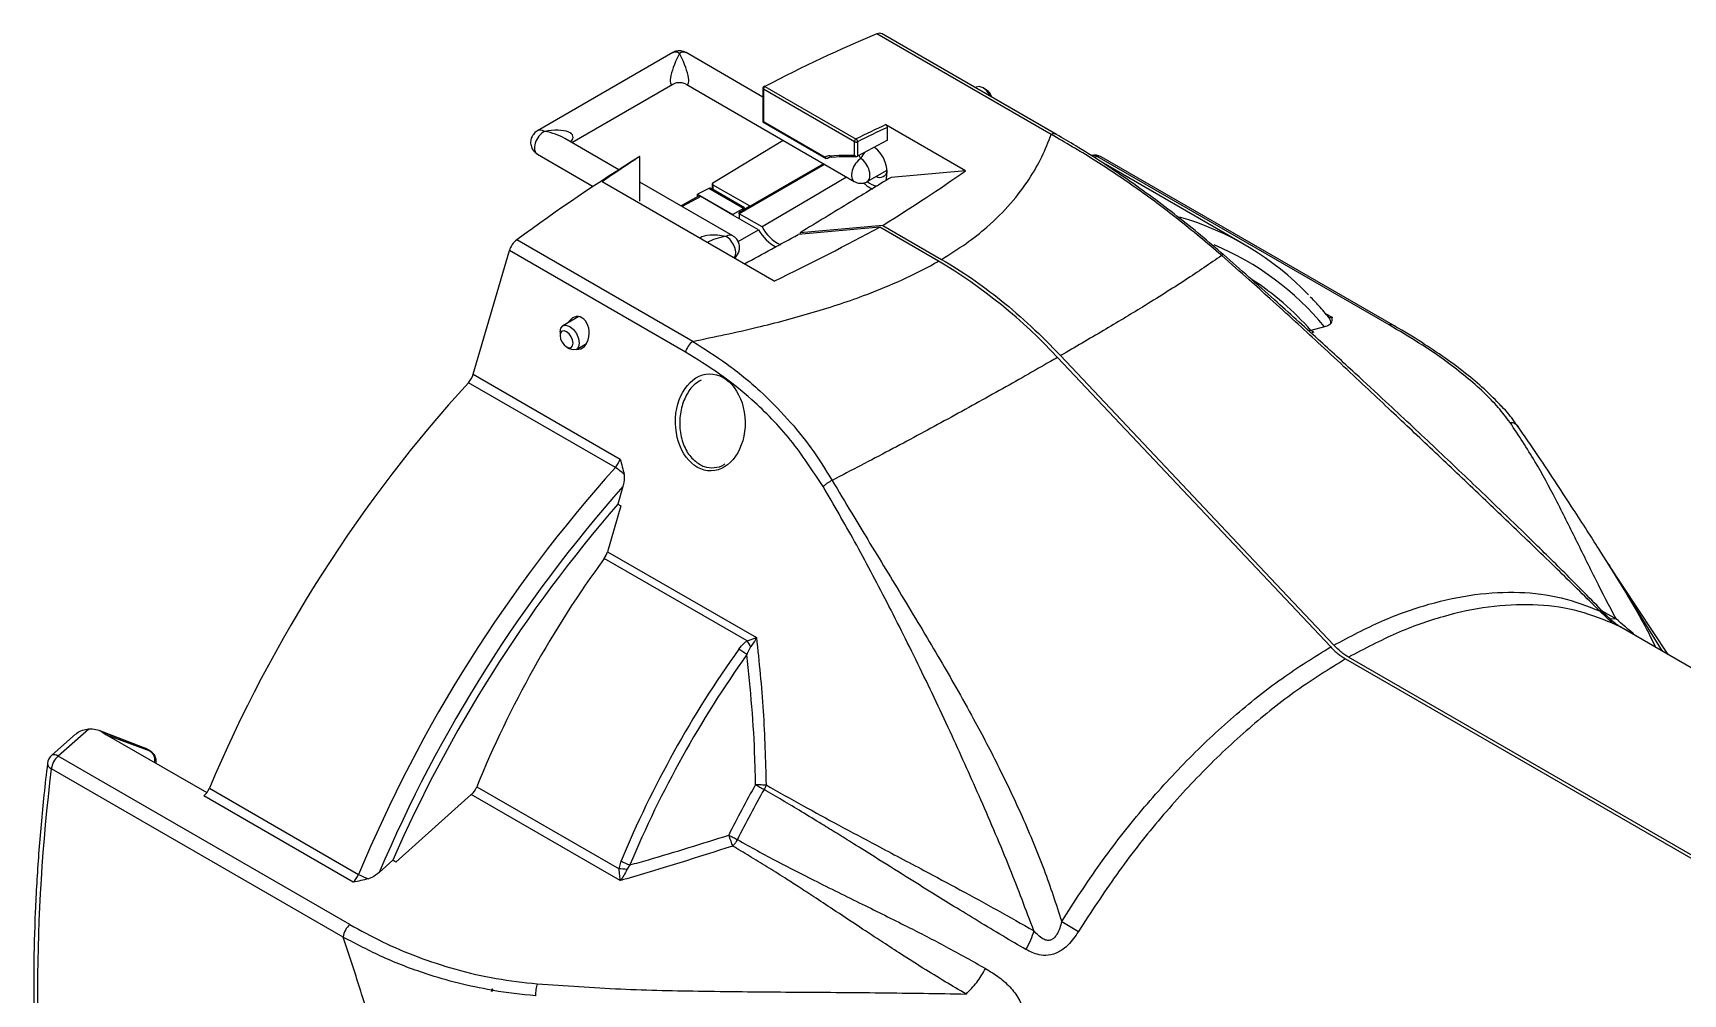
# Model space of a CAD drawing. Extents: x 12.3 to 108.7, y 1.1 to 80.4.
# Drawn here: x 65.77 to 73.34, y 12.39 to 16.79 of the extents above; entities that cross this region are included whole.
import ezdxf

# ---------------------------------------------------------------- set-up
doc = ezdxf.new("R2010")
doc.units = 0
doc.header["$MEASUREMENT"] = 0
doc.layers.add('OBJECT', color=7, linetype='CONTINUOUS')

msp = doc.modelspace()

# ---------------------------------------------------------------- linework, layer by layer
at = {"layer": 'OBJECT'}
for p, q in [((70.4401, 16.3271), (69.6406, 16.7886)), ((70.4639, 16.327), (69.6643, 16.7886)), ((68.7057, 16.7022), (68.0845, 16.3436)), ((69.1173, 16.4985), (68.7658, 16.7022)), ((68.2419, 16.2901), (68.7056, 16.5578)), ((68.7657, 16.5578), (69.5365, 16.1112)), ((69.1173, 16.5387), (69.1173, 16.385)), ((69.5377, 16.2937), (69.1202, 16.5347)), ((69.1202, 16.5347), (69.1202, 16.3867)), ((69.1277, 16.5471), (69.5451, 16.3061)), ((70.0957, 16.5436), (70.0922, 16.5416)), ((70.1411, 16.5324), (70.127, 16.5405)), ((69.1173, 16.385), (69.4081, 16.2171)), ((69.1202, 16.3867), (69.404, 16.2229)), ((70.0472, 16.1608), (69.6814, 16.3719)), ((69.6885, 16.3014), (69.6885, 16.3597)), ((68.4574, 16.1652), (68.2097, 16.3088)), ((68.8889, 16.1046), (69.2105, 16.3001)), ((69.5377, 16.2319), (69.5377, 16.2937)), ((69.6885, 16.3014), (69.5517, 16.2268)), ((69.5517, 16.2936), (69.5517, 16.2268)), ((68.0844, 16.2369), (68.34, 16.0887)), ((68.5546, 16.0204), (68.5546, 16.2265)), ((69.3966, 16.1922), (69.0094, 15.9686)), ((69.4012, 16.1896), (69.0094, 15.9634)), ((69.4198, 16.2202), (69.4139, 16.217)), ((69.4241, 16.2287), (69.4665, 16.2325)), ((69.432, 16.2229), (69.474, 16.2266)), ((69.4665, 16.2325), (69.5377, 16.2319)), ((69.4737, 16.2266), (69.5483, 16.226)), ((70.6505, 16.2261), (70.6356, 16.2221)), ((71.9881, 15.4539), (70.6505, 16.2261)), ((71.3243, 15.8227), (70.6687, 16.2012)), ((72.0069, 15.4522), (70.6693, 16.2243)), ((69.1704, 15.6546), (68.3812, 16.1102)), ((69.5966, 16.1111), (69.6876, 16.1637)), ((70.0472, 16.1608), (69.7056, 16.1302)), ((68.9805, 15.8622), (68.5546, 16.1089)), ((68.8231, 16.0438), (68.7428, 15.9999)), ((68.833, 16.0428), (68.7485, 15.9966)), ((68.8706, 16.0793), (68.8188, 16.0535)), ((68.8188, 16.0415), (68.8188, 16.0535)), ((68.8188, 16.0535), (68.9808, 15.96)), ((68.9808, 15.9574), (68.833, 16.0428)), ((69.0291, 15.9878), (68.8706, 16.0793)), ((69.0345, 15.9909), (68.8842, 16.0777)), ((68.886, 16.1004), (68.886, 16.0766)), ((68.8889, 16.0963), (69.0575, 15.999)), ((68.8889, 16.0963), (68.8889, 16.075)), ((69.0291, 15.9878), (68.9808, 15.96)), ((68.9808, 15.96), (68.9808, 15.9574)), ((69.0089, 15.9689), (69.0575, 15.999)), ((69.0089, 15.9689), (69.0089, 15.9412)), ((69.0094, 15.9686), (69.0089, 15.9689)), ((69.0094, 15.9634), (69.0094, 15.9686)), ((69.1142, 15.9029), (69.0094, 15.9634)), ((69.0291, 15.9814), (69.0291, 15.9878)), ((69.0345, 15.9848), (69.0345, 15.9909)), ((69.0983, 15.8896), (68.9808, 15.9574)), ((69.0044, 15.8366), (69.0983, 15.8896)), ((69.6536, 15.9015), (69.2796, 15.8681)), ((69.6672, 15.9099), (69.2884, 15.8761)), ((69.9228, 15.7461), (69.6536, 15.9015)), ((69.6672, 15.9099), (69.9368, 15.7543)), ((68.7963, 15.3781), (67.9898, 15.8437)), ((69.2884, 15.8761), (69.2875, 15.8688)), ((67.7901, 15.2271), (67.9563, 15.7946)), ((68.7631, 15.3288), (67.9563, 15.7946)), ((71.696, 15.5066), (71.7268, 15.4888)), ((68.2737, 15.4918), (68.201, 15.4498)), ((71.6924, 15.4442), (71.6303, 15.428)), ((68.1881, 15.4212), (68.1881, 15.4049)), ((68.2635, 15.3416), (68.3101, 15.3685)), ((71.6441, 15.42), (71.6303, 15.428)), ((71.6441, 15.42), (71.6307, 15.4165)), ((68.2181, 15.3528), (68.2323, 15.3447)), ((71.7206, 13.9769), (70.4685, 15.3045)), ((67.7901, 15.2271), (68.4637, 14.8383)), ((68.4419, 14.7994), (67.7681, 15.1884)), ((68.4767, 14.7125), (68.4533, 14.6316)), ((68.4671, 14.6236), (68.4063, 14.4138)), ((68.4533, 14.6316), (68.4671, 14.6236)), ((69.0456, 14.0048), (68.3909, 14.3828)), ((68.4063, 14.4138), (69.0888, 14.0198)), ((72.9879, 14.3655), (72.9911, 14.3603)), ((73.2413, 13.9573), (72.9913, 14.3605)), ((73.2678, 13.942), (72.9927, 14.3577)), ((72.9535, 14.1418), (73.0125, 14.0853)), ((72.9659, 14.1408), (73.0288, 14.1052)), ((73.0288, 14.1052), (73.0031, 14.1036)), ((74.3789, 13.3006), (73.05, 14.0677)), ((71.7888, 13.9217), (74.379, 12.4264)), ((74.379, 12.4427), (71.8029, 13.9298)), ((65.9678, 13.5766), (65.8588, 13.4806)), ((66.0279, 13.6002), (65.8872, 13.4763)), ((66.2768, 13.5163), (66.0759, 13.593)), ((66.0882, 13.5872), (66.1101, 13.5745)), ((66.2892, 13.5105), (66.0882, 13.5872)), ((66.1101, 13.5745), (66.5698, 13.3092)), ((66.1101, 13.5745), (66.3077, 13.4998)), ((67.2248, 12.7042), (65.8872, 13.4763)), ((66.2764, 13.5151), (66.289, 13.5106)), ((66.2892, 13.5105), (66.289, 13.5106)), ((66.3077, 13.4998), (66.2892, 13.5105)), ((66.2917, 13.5093), (66.2892, 13.5105)), ((66.3101, 13.4986), (66.2917, 13.5093)), ((66.3077, 13.4998), (66.3078, 13.4997)), ((66.3077, 13.4998), (66.3101, 13.4986)), ((67.194, 12.6464), (65.8565, 13.4186)), ((66.5808, 13.3289), (67.2648, 12.934)), ((67.8066, 13.3358), (68.4585, 12.9594)), ((67.2402, 12.8987), (66.5559, 13.2937)), ((67.7816, 13.2997), (67.4354, 12.9904)), ((68.4642, 12.9057), (67.7816, 13.2997)), ((67.4216, 12.9984), (67.3595, 12.9429)), ((67.4354, 12.9904), (67.4216, 12.9984)), ((68.4585, 12.9594), (68.468, 12.996)), ((68.5085, 12.9771), (68.4948, 12.9566)), ((70.4877, 12.7183), (70.5651, 12.6725)), ((67.8756, 12.4023), (67.8776, 12.4089)), ((67.8744, 12.3973), (67.8756, 12.4023)), ((67.8773, 12.402), (67.8744, 12.3973))]:
    msp.add_line(p, q, dxfattribs=at)
at = {"layer": 'OBJECT', "flags": 128}
for points in [[(70.1614, 16.5017), (70.1583, 16.5074), (70.144, 16.5268), (70.127, 16.5405), (70.1101, 16.5464), (70.0958, 16.5436), (70.0957, 16.5436)], [(69.5019, 16.1312), (69.3523, 16.0431), (69.1142, 15.9029)], [(68.1881, 15.4212), (68.1881, 15.4213), (68.1915, 15.4389), (68.2011, 15.4499), (68.2154, 15.4526), (68.2324, 15.4467), (68.2493, 15.433), (68.2636, 15.4136), (68.2731, 15.3916), (68.2765, 15.3701), (68.2765, 15.3701)], [(68.2482, 15.3701), (68.2459, 15.3847), (68.2394, 15.3997), (68.2297, 15.4129), (68.2182, 15.4222), (68.2067, 15.4262), (68.1969, 15.4244), (68.1904, 15.4169), (68.1881, 15.405), (68.1903, 15.3904), (68.1968, 15.3753), (68.2066, 15.3622), (68.2181, 15.3529), (68.2296, 15.3488), (68.2393, 15.3507), (68.2459, 15.3582), (68.2482, 15.3701)], [(68.2765, 15.3701), (68.2731, 15.3525), (68.2635, 15.3415), (68.2491, 15.3388), (68.2323, 15.3447)], [(70.4827, 15.3127), (71.4708, 14.2648), (71.7347, 13.985)]]:
    msp.add_lwpolyline(points, dxfattribs=at)
at = {"layer": 'OBJECT'}
for centre, radius, start, end in [((69.1273, 16.5387), 0.01, 117.68456, 180), ((69.1221, 16.5391), 0.00481, 184.16635, 247.15329), ((69.1354, 16.534), 0.0152, 120.65426, 177.56433), ((69.1247, 16.5428), 0.00523, 55.64, 113.41029), ((70.1074, 16.4785), 0.0636, 17.79738, 57.93458), ((69.5529, 16.293), 0.0152, 120.65426, 177.56433), ((69.5448, 16.3074), 0.0154, 242.65357, 296.76916), ((69.5368, 16.2938), 0.0149, 359.32735, 55.999), ((69.5392, 16.151), 0.1481, 346.0357, 52.76126), ((70.4519, 16.3037), 0.0262, 61.63571, 116.81593), ((69.4266, 16.1825), 0.0464, 93.14987, 119.25548), ((69.4367, 16.1813), 0.0424, 92.99465, 122.58554), ((70.6393, 16.1724), 0.06, 60.00269, 105.03268), ((70.6321, 16.1966), 0.0347, 58.06024, 103.99524), ((70.6578, 16.2029), 0.0244, 61.87228, 107.44176), ((69.6535, 16.1778), 0.0878, 229.47221, 262.26732), ((69.6552, 16.1631), 0.033, 238.34059, 354.83905), ((69.6821, 16.2071), 0.1447, 225.40061, 244.88634), ((69.2809, 15.994), 0.2103, 209.75717, 240.89134), ((69.2812, 15.9917), 0.1891, 208.01778, 244.14784), ((70.6667, 14.6833), 1.3153, 43.62822, 74.04434), ((70.6858, 14.6185), 1.3019, 39.36426, 67.40286), ((68.6766, 13.6478), 2.4404, 42.75428, 59.29393), ((70.6542, 14.5726), 1.2978, 41.231, 57.08046), ((71.7195, 15.5122), 0.0245, 241.72291, 287.27527), ((71.6809, 15.461), 0.0409, 359.14721, 38.11053), ((71.9954, 15.4306), 0.0244, 62.32117, 107.42007), ((68.8565, 15.3018), 0.0972, 128.26131, 163.89025), ((68.3668, 14.867), 0.101, 318.03053, 343.49245), ((73.3271, 10.4128), 6.5656, 138.0783, 157.4189), ((68.3446, 14.638), 0.1885, 43.24895, 58.91619), ((73.3236, 10.4149), 6.4778, 138.43734, 157.02969), ((73.276, 10.4428), 6.3879, 139.02339, 156.41743), ((72.3751, 11.473), 4.9337, 143.85784, 157.8171), ((68.3094, 14.4425), 0.101, 323.7467, 343.49323), ((69.4038, 14.1944), 0.4052, 207.88802, 212.41596), ((73.0272, 11.0965), 4.9391, 144.47291, 157.38191), ((73.0398, 11.0892), 4.9089, 144.4729, 157.38191), ((68.8091, 13.6289), 0.3917, 52.99736, 59.54598), ((65.8984, 13.4355), 0.06, 131.3695, 173.05149), ((65.9525, 13.4045), 0.0971, 132.2651, 171.65589), ((65.8698, 13.4567), 0.0262, 48.27724, 114.77001), ((65.8664, 13.4443), 0.0275, 183.10475, 248.9524), ((67.7147, 13.3727), 0.0991, 312.51621, 338.08745), ((72.9839, 11.1207), 4.4895, 150.29525, 153.63978), ((72.9965, 11.1135), 4.4591, 150.29524, 153.63978), ((67.1733, 12.9717), 0.099, 312.50713, 337.61509), ((67.412, 13.1958), 0.3004, 240.65752, 250.11414), ((68.3492, 11.3574), 1.6058, 84.79856, 86.09886), ((68.6122, 13.252), 0.2938, 240.61204, 249.33922), ((67.2901, 12.6323), 0.0971, 132.2651, 171.65589), ((72.7774, 11.0586), 5.0825, 164.59277, 164.72871)]:
    msp.add_arc(centre, radius, start, end, dxfattribs=at)
for centre, major_axis, ratio, start_param, end_param in [((69.6345, 16.7365), (0.0297, 0.0522), 0.573168, 6.279602, 6.919111), ((68.8259, 9.847), (3.9478, 6.9583), 0.572328, 0.635227, 0.727191), ((68.7357, 16.6474), (0.0372, 0.0908), 0.223905, 1.06906, 3.423499), ((68.7357, 16.6474), (-0.0294, 0.0552), 0.553901, 5.514521, 6.301675), ((68.7357, 16.6474), (0.0295, 0.0551), 0.552799, 6.264765, 7.050999), ((68.7357, 16.6474), (-0.0372, 0.0909), 0.22498, 2.858005, 5.213364), ((68.117, 16.2902), (0.0333, 0.0529), 0.598915, 0.807845, 3.163204), ((68.117, 16.2902), (-0.0332, 0.053), 0.599933, 5.474342, 6.261496), ((68.117, 16.2902), (0.1304, 0.0285), 0.374362, 5.798828, 7.77169), ((68.117, 16.2902), (0.1304, -0.0288), 0.374326, 0.866325, 1.652559), ((69.1273, 16.3908), (0.01, 0.0058), 0.00007, 2.356154, 3.141633), ((69.2354, 9.6106), (4.106, 6.8667), 0.587356, 0.716764, 0.740499), ((69.2423, 9.6064), (4.101, 6.858), 0.587369, 0.716657, 0.74051), ((68.117, 16.2902), (0.1304, -0.0288), 0.374326, 0.794514, 0.866325), ((68.8188, 9.8511), (4.0525, 6.8978), 0.582398, 0.836084, 0.935565), ((68.812, 9.855), (3.8966, 6.9876), 0.567218, 0.823217, 0.854467), ((69.4736, 16.2366), (-0.00041, 0.01), 0.781006, 1.959552, 3.10326), ((69.5666, 16.166), (0.0295, 0.0551), 0.552799, 0.767814, 3.123999), ((69.5448, 16.236), (-0.00822, 0.00829), 0.687451, 1.391641, 2.944984), ((69.5666, 16.166), (-0.0372, 0.0909), 0.22498, 5.213364, 5.405984), ((69.5666, 16.166), (0.0372, 0.0908), 0.223905, 0.610169, 1.06906), ((69.5666, 16.166), (-0.0294, 0.0552), 0.553901, 3.162121, 5.514521), ((59.8556, 15.0254), (11.2031, 2.5298), 0.214773, 5.728874, 5.803952), ((68.833, 16.0264), (-0.01, 0.0173), 0.577294, 5.498059, 6.270095), ((68.8842, 16.0546), (-0.0141, 0.0245), 0.577335, 5.497828, 6.248238), ((68.896, 16.1005), (0.01, 0.00015), 0.587275, 2.355886, 3.917956), ((69.0145, 15.9794), (0.02, 0.0115), 0.00007, 6.283145, 7.033636), ((59.8556, 15.0254), (11.4042, 2.4586), 0.189202, 5.626258, 5.703836), ((67.996, 15.7988), (0.0304, 0.0517), 0.582398, 0.935565, 1.978239), ((68.9479, 15.8088), (0.1304, -0.0288), 0.374326, 1.652559, 2.805098), ((68.9479, 15.8088), (0.1304, 0.0285), 0.374362, 1.488504, 2.192127), ((68.9479, 15.8088), (0.0333, 0.0529), 0.598915, 0.021612, 0.807845), ((68.9479, 15.8088), (-0.0332, 0.053), 0.599933, 3.337384, 5.474342), ((68.2682, 15.4168), (-0.0013, 0.0754), 0.717295, 5.875932, 7.166123), ((68.2682, 15.4168), (-0.0013, 0.0754), 0.717295, 3.035678, 5.875932), ((67.7504, 15.2229), (0.0304, 0.0517), 0.582398, 4.359697, 5.119832), ((68.9162, 12.9615), (1.9629, 3.3411), 0.582398, 1.218104, 1.796234), ((65.9837, 13.4944), (0.1303, 0.0664), 0.632871, 0.389721, 0.929709), ((71.4993, 15.6519), (4.0521, 6.8981), 0.58236, 2.211748, 2.509291), ((66.5446, 13.3346), (0.0304, 0.0517), 0.582398, 4.198547, 4.937827)]:
    msp.add_ellipse(centre, major_axis=major_axis, ratio=ratio, start_param=start_param, end_param=end_param, dxfattribs=at)
msp.add_ellipse((68.8769, 15.0066), major_axis=(-0.004, 0.2225), ratio=0.717295, dxfattribs=at)
for points, knots in [([(68.7654, 16.7016), (68.761, 16.7041), (68.7501, 16.7101), (68.7304, 16.7109), (68.7142, 16.7076), (68.7071, 16.7026), (68.7058, 16.7017)], [0, 0, 0, 0, 0.239933, 0.58567, 0.922133, 1, 1, 1, 1]), ([(68.7074, 16.5579), (68.7112, 16.56), (68.7214, 16.5657), (68.7405, 16.5665), (68.7559, 16.5638), (68.7624, 16.5594), (68.763, 16.5589)], [0, 0, 0, 0, 0.222283, 0.595288, 0.961033, 1, 1, 1, 1]), ([(68.085, 16.343), (68.0823, 16.3416), (68.0733, 16.3372), (68.062, 16.3233), (68.0535, 16.3032), (68.0528, 16.2809), (68.0597, 16.261), (68.0709, 16.2459), (68.0803, 16.2399), (68.0844, 16.2373)], [0, 0, 0, 0, 0.070272, 0.23299, 0.402071, 0.573188, 0.740191, 0.886323, 1, 1, 1, 1]), ([(69.6814, 16.3719), (69.6822, 16.3714), (69.6838, 16.3703), (69.6859, 16.3677), (69.6875, 16.3647), (69.6884, 16.3619), (69.6885, 16.3603), (69.6885, 16.3597)], [0, 0, 0, 0, 0.213883, 0.427698, 0.641972, 0.856899, 1, 1, 1, 1]), ([(69.9368, 15.7543), (69.9748, 15.7779), (70.0512, 15.8256), (70.1589, 15.9115), (70.2585, 16.0109), (70.3394, 16.1192), (70.3998, 16.2253), (70.4267, 16.2931), (70.4401, 16.3271)], [0, 0, 0, 0, 0.135924, 0.273595, 0.460994, 0.65131, 0.825153, 1, 1, 1, 1]), ([(71.2212, 15.7717), (71.1537, 15.829), (71.0229, 15.94), (70.8247, 16.086), (70.6306, 16.2162), (70.5039, 16.2899), (70.4401, 16.3271)], [0, 0, 0, 0, 0.257109, 0.497626, 0.747109, 1, 1, 1, 1]), ([(71.2298, 15.7749), (71.1953, 15.8047), (71.1247, 15.8656), (71.0159, 15.9531), (70.9032, 16.039), (70.7875, 16.122), (70.6698, 16.2013), (70.5612, 16.2702), (70.4934, 16.3095), (70.4642, 16.3264)], [0, 0, 0, 0, 0.134124, 0.274272, 0.418966, 0.568384, 0.722417, 0.880625, 1, 1, 1, 1]), ([(69.4139, 16.217), (69.4131, 16.2167), (69.4116, 16.2161), (69.4091, 16.2165), (69.4068, 16.2179), (69.4051, 16.2201), (69.4043, 16.2219), (69.404, 16.2228), (69.404, 16.2229)], [0, 0, 0, 0, 0.196078, 0.391894, 0.59492, 0.813868, 0.990743, 1, 1, 1, 1]), ([(69.432, 16.2229), (69.432, 16.2229), (69.4311, 16.2226), (69.4293, 16.2231), (69.4268, 16.2244), (69.4253, 16.2263), (69.4245, 16.2278), (69.4242, 16.2284), (69.4241, 16.2287)], [0, 0, 0, 0, 0.003555, 0.279809, 0.556075, 0.832306, 0.919822, 1, 1, 1, 1]), ([(69.7056, 16.1302), (69.644, 16.0927), (69.505, 16.008), (69.3659, 15.9233), (69.2884, 15.8761)], [0, 0, 0, 0, 0.442766, 1, 1, 1, 1]), ([(69.5369, 16.1117), (69.5414, 16.1093), (69.5522, 16.1033), (69.572, 16.1024), (69.5881, 16.1057), (69.5952, 16.1107), (69.5965, 16.1117)], [0, 0, 0, 0, 0.2399401, 0.5856761, 0.9221332, 1, 1, 1, 1]), ([(68.9874, 15.7602), (68.9876, 15.7603), (68.9938, 15.7637), (69.0027, 15.7759), (69.0114, 15.7957), (69.012, 15.8181), (69.0052, 15.838), (68.994, 15.8531), (68.9846, 15.8591), (68.9805, 15.8618)], [0, 0, 0, 0, 0.003102, 0.177577, 0.358871, 0.542353, 0.721422, 0.878107, 1, 1, 1, 1]), ([(69.0335, 15.7336), (69.0338, 15.7338), (69.1159, 15.7786), (69.1979, 15.8234), (69.2796, 15.8681)], [0, 0, 0, 0, 0.0039378, 1, 1, 1, 1]), ([(68.7963, 15.3781), (68.8951, 15.3988), (69.0825, 15.4379), (69.3508, 15.5094), (69.5739, 15.583), (69.758, 15.6593), (69.864, 15.7125), (69.9163, 15.7424), (69.9228, 15.7461)], [0, 0, 0, 0, 0.240482, 0.456541, 0.672314, 0.825355, 0.978337, 1, 1, 1, 1]), ([(69.9368, 15.7543), (69.9826, 15.7264), (70.0742, 15.6706), (70.2119, 15.5666), (70.3492, 15.4489), (70.4382, 15.3581), (70.4827, 15.3127)], [0, 0, 0, 0, 0.245051, 0.490103, 0.745052, 1, 1, 1, 1]), ([(71.2212, 15.7717), (71.1673, 15.7348), (71.0589, 15.6605), (70.8734, 15.5444), (70.6816, 15.4285), (70.5491, 15.3514), (70.4827, 15.3127)], [0, 0, 0, 0, 0.272785, 0.548402, 0.773307, 1, 1, 1, 1]), ([(71.2296, 15.7758), (71.2295, 15.7759), (71.229, 15.7764), (71.2264, 15.7753), (71.2229, 15.7729), (71.2212, 15.7717)], [0, 0, 0, 0, 0.117657, 0.55883, 1, 1, 1, 1]), ([(72.9535, 14.1418), (72.8928, 14.202), (72.7673, 14.3265), (72.5765, 14.5099), (72.3821, 14.6955), (72.1906, 14.8773), (72.0269, 15.0319), (71.8913, 15.1595), (71.7793, 15.2644), (71.6677, 15.368), (71.555, 15.472), (71.4501, 15.5676), (71.3378, 15.6689), (71.2634, 15.7344), (71.2212, 15.7717)], [0, 0, 0, 0, 0.108029, 0.223361, 0.332023, 0.445426, 0.555337, 0.615889, 0.68051, 0.749225, 0.808556, 0.874651, 0.928783, 1, 1, 1, 1]), ([(72.9966, 14.1096), (72.9361, 14.1717), (72.8213, 14.2895), (72.658, 14.4504), (72.5198, 14.5847), (72.4023, 14.6975), (72.2956, 14.7991), (72.1901, 14.8988), (72.0825, 14.9998), (71.9635, 15.1108), (71.8233, 15.2406), (71.6533, 15.3964), (71.4525, 15.5785), (71.3074, 15.7072), (71.2297, 15.776)], [0, 0, 0, 0, 0.107368, 0.203729, 0.282311, 0.344703, 0.404265, 0.463878, 0.523538, 0.586304, 0.664532, 0.759527, 0.871307, 1, 1, 1, 1]), ([(71.7131, 15.4862), (71.698, 15.5049), (71.6705, 15.5388), (71.6402, 15.5691), (71.6266, 15.5827)], [0, 0, 0, 0, 0.550145, 1, 1, 1, 1]), ([(71.7219, 15.4604), (71.7212, 15.4595), (71.7173, 15.4543), (71.7074, 15.4486), (71.6958, 15.4452), (71.6924, 15.4442)], [0, 0, 0, 0, 0.1205655, 0.7418779, 1, 1, 1, 1]), ([(71.7268, 15.4888), (71.7268, 15.4887), (71.7272, 15.4789), (71.7245, 15.4696), (71.7219, 15.4604)], [0, 0, 0, 0, 0.004308, 1, 1, 1, 1]), ([(72.543, 15.006), (72.5256, 15.0291), (72.4907, 15.0755), (72.3991, 15.1694), (72.2779, 15.2685), (72.1275, 15.3712), (72.0346, 15.4263), (71.9881, 15.4539)], [0, 0, 0, 0, 0.1508799, 0.3017788, 0.6118069, 0.8052853, 1, 1, 1, 1]), ([(72.4972, 15.0871), (72.4765, 15.1084), (72.4323, 15.1541), (72.3513, 15.223), (72.2568, 15.2944), (72.1495, 15.3664), (72.0655, 15.4192), (72.0146, 15.4476), (72.0066, 15.4521)], [0, 0, 0, 0, 0.166684, 0.357286, 0.550829, 0.748652, 0.960425, 1, 1, 1, 1]), ([(68.7963, 15.3781), (68.849, 15.3449), (68.9547, 15.2783), (69.1005, 15.1585), (69.2292, 15.0285), (69.3411, 14.8916), (69.404, 14.7913), (69.4357, 14.7409)], [0, 0, 0, 0, 0.218089, 0.438108, 0.636555, 0.817194, 1, 1, 1, 1]), ([(69.3944, 14.7122), (69.3463, 14.7854), (69.2488, 14.9339), (69.084, 15.1005), (68.9207, 15.2323), (68.8158, 15.2965), (68.7631, 15.3288)], [0, 0, 0, 0, 0.2762004, 0.5603855, 0.7791052, 1, 1, 1, 1]), ([(70.4685, 15.3045), (70.4577, 15.2983), (70.3719, 15.2488), (70.2029, 15.1529), (69.9556, 15.016), (69.6995, 14.8777), (69.5239, 14.7866), (69.4357, 14.7409)], [0, 0, 0, 0, 0.03531, 0.279992, 0.527063, 0.762577, 1, 1, 1, 1]), ([(68.8345, 15.1999), (68.8237, 15.1937), (68.797, 15.1782), (68.7641, 15.1309), (68.7398, 15.0651), (68.7336, 14.9883), (68.7478, 14.9141), (68.7796, 14.8506), (68.8113, 14.8264), (68.827, 14.8144)], [0, 0, 0, 0, 0.097109, 0.24029, 0.394087, 0.553698, 0.710454, 0.856428, 1, 1, 1, 1]), ([(72.5737, 14.994), (72.5723, 14.9962), (72.5689, 15.0012), (72.5498, 15.03), (72.5255, 15.0589), (72.4997, 15.0845), (72.4972, 15.0871)], [0, 0, 0, 0, 0.069104, 0.158238, 0.91675, 1, 1, 1, 1]), ([(73.0288, 14.1052), (72.9979, 14.1646), (72.9346, 14.2862), (72.8457, 14.4685), (72.7552, 14.6498), (72.6601, 14.8284), (72.5822, 14.9465), (72.543, 15.006)], [0, 0, 0, 0, 0.198032, 0.405338, 0.609469, 0.803446, 1, 1, 1, 1]), ([(72.5752, 14.9928), (72.5729, 14.9949), (72.5676, 14.9998), (72.5565, 15.0045), (72.5475, 15.0055), (72.543, 15.006)], [0, 0, 0, 0, 0.26882, 0.634406, 1, 1, 1, 1]), ([(72.5846, 14.9804), (72.5827, 14.9841), (72.5803, 14.9889), (72.5761, 14.9921), (72.5752, 14.9928)], [0, 0, 0, 0, 0.790708, 1, 1, 1, 1]), ([(72.991, 14.361), (72.977, 14.3834), (72.9444, 14.4353), (72.8919, 14.5169), (72.8284, 14.6151), (72.7542, 14.7286), (72.6689, 14.8577), (72.6079, 14.946), (72.5754, 14.9931)], [0, 0, 0, 0, 0.09305, 0.215422, 0.367232, 0.548524, 0.759361, 1, 1, 1, 1]), ([(68.4637, 14.8383), (68.4637, 14.8382), (68.4714, 14.8152), (68.4767, 14.7911), (68.4819, 14.7672)], [0, 0, 0, 0, 0.004152, 1, 1, 1, 1]), ([(68.4819, 14.7672), (68.4821, 14.7648), (68.4834, 14.7502), (68.4817, 14.7313), (68.4777, 14.7162), (68.4767, 14.7125)], [0, 0, 0, 0, 0.126885, 0.783074, 1, 1, 1, 1]), ([(68.827, 14.8144), (68.8343, 14.8108), (68.8562, 14.7997), (68.8953, 14.7973), (68.9286, 14.804), (68.9426, 14.816), (68.9438, 14.8171)], [0, 0, 0, 0, 0.1901441, 0.574375, 0.9628119, 1, 1, 1, 1]), ([(69.4357, 14.7409), (69.4318, 14.7389), (69.4241, 14.7349), (69.4129, 14.7277), (69.4026, 14.72), (69.3971, 14.7148), (69.3944, 14.7122)], [0, 0, 0, 0, 0.250001, 0.500003, 0.749999, 1, 1, 1, 1]), ([(70.36, 12.6753), (70.324, 12.7708), (70.2475, 12.9738), (70.1205, 13.2706), (69.9827, 13.5772), (69.8394, 13.8799), (69.6907, 14.1773), (69.5435, 14.4553), (69.4429, 14.6286), (69.3944, 14.7122)], [0, 0, 0, 0, 0.133297, 0.283597, 0.42518, 0.577962, 0.728419, 0.869046, 1, 1, 1, 1]), ([(69.4357, 14.7409), (69.4655, 14.6905), (69.5192, 14.5998), (69.6017, 14.4636), (69.6814, 14.3326), (69.7658, 14.1939), (69.8487, 14.056), (69.9285, 13.9212), (70.0066, 13.786), (70.0981, 13.6216), (70.2013, 13.425), (70.3102, 13.195), (70.4079, 12.9612), (70.4617, 12.7975), (70.4877, 12.7183)], [0, 0, 0, 0, 0.078151, 0.140606, 0.211738, 0.281669, 0.355615, 0.424485, 0.488316, 0.561233, 0.671868, 0.7791, 0.893074, 1, 1, 1, 1]), ([(72.9911, 14.3603), (73.0024, 14.3422), (73.0401, 14.2819), (73.1003, 14.1809), (73.1635, 14.0706), (73.1967, 14.0034), (73.2107, 13.9749)], [0, 0, 0, 0, 0.1315644, 0.4374675, 0.761643, 1, 1, 1, 1]), ([(71.7347, 13.985), (71.8082, 14.0238), (71.9551, 14.1015), (72.172, 14.1775), (72.3841, 14.2229), (72.5876, 14.2326), (72.7809, 14.2094), (72.8959, 14.1643), (72.9535, 14.1418)], [0, 0, 0, 0, 0.1649054, 0.3298109, 0.4947162, 0.6631442, 0.8315721, 1, 1, 1, 1]), ([(73.0125, 14.0853), (72.9554, 14.1077), (72.8412, 14.1525), (72.6494, 14.1755), (72.4474, 14.1659), (72.2369, 14.1208), (72.0216, 14.0454), (71.8758, 13.9683), (71.8029, 13.9298)], [0, 0, 0, 0, 0.168441, 0.336883, 0.505324, 0.670216, 0.835108, 1, 1, 1, 1]), ([(72.9967, 14.1097), (72.9967, 14.1096), (72.9971, 14.1094), (72.9956, 14.1108), (72.9853, 14.1189), (72.967, 14.132), (72.9535, 14.1418)], [0, 0, 0, 0, 0.012424, 0.113056, 0.344061, 1, 1, 1, 1]), ([(73.0505, 14.0675), (73.05, 14.0677), (73.0475, 14.0692), (73.0391, 14.0743), (73.024, 14.0849), (73.0085, 14.0972), (72.9994, 14.1075), (72.9969, 14.1103)], [0, 0, 0, 0, 0.026266, 0.159224, 0.408342, 0.838623, 1, 1, 1, 1]), ([(73.05, 14.0677), (73.0508, 14.0672), (73.0549, 14.0649), (73.0457, 14.0697), (73.0283, 14.078), (73.0133, 14.085), (73.0125, 14.0853)], [0, 0, 0, 0, 0.078753, 0.405351, 0.966877, 1, 1, 1, 1]), ([(73.123, 14.0256), (73.1225, 14.026), (73.0844, 14.057), (73.0564, 14.0813), (73.0288, 14.1052)], [0, 0, 0, 0, 0.013557, 1, 1, 1, 1]), ([(69.0076, 13.9665), (69.016, 13.9773), (69.0272, 13.9917), (69.0419, 14.0022), (69.0456, 14.0048)], [0, 0, 0, 0, 0.748688, 1, 1, 1, 1]), ([(69.0456, 14.0048), (69.0578, 14.0088), (69.0732, 14.0138), (69.086, 14.0187), (69.0887, 14.0198), (69.0888, 14.0198)], [0, 0, 0, 0, 0.783726, 0.991465, 1, 1, 1, 1]), ([(69.0888, 14.0198), (69.0888, 14.0197), (69.0872, 14.0165), (69.0798, 14.0022), (69.0697, 13.9882), (69.0617, 13.9772)], [0, 0, 0, 0, 0.008525, 0.21932, 1, 1, 1, 1]), ([(69.0888, 14.0198), (69.1005, 13.9076), (69.1239, 13.6827), (69.1296, 13.4574), (69.1324, 13.3445)], [0, 0, 0, 0, 0.498887, 1, 1, 1, 1]), ([(69.0617, 13.9772), (69.0569, 13.9692), (69.0501, 13.9579), (69.046, 13.9454), (69.0448, 13.9417)], [0, 0, 0, 0, 0.702228, 1, 1, 1, 1]), ([(69.0844, 13.3454), (69.0836, 13.3853), (69.081, 13.5045), (69.0691, 13.7035), (69.0529, 13.8622), (69.0448, 13.9417)], [0, 0, 0, 0, 0.2004766, 0.5997392, 1, 1, 1, 1]), ([(70.4877, 12.7183), (70.5452, 12.8073), (70.6603, 12.9852), (70.8536, 13.2316), (71.0585, 13.4584), (71.2737, 13.6604), (71.4954, 13.8378), (71.6455, 13.9305), (71.7206, 13.9769)], [0, 0, 0, 0, 0.166667, 0.333333, 0.5, 0.666667, 0.833333, 1, 1, 1, 1]), ([(71.7888, 13.9217), (71.7143, 13.8757), (71.5653, 13.7836), (71.3452, 13.6076), (71.1317, 13.4071), (70.9282, 13.1819), (70.7364, 12.9373), (70.6222, 12.7608), (70.5651, 12.6725)], [0, 0, 0, 0, 0.166667, 0.333333, 0.5, 0.666667, 0.833333, 1, 1, 1, 1]), ([(71.7206, 13.9769), (71.7261, 13.9713), (71.7372, 13.96), (71.7599, 13.9403), (71.7773, 13.9291), (71.7888, 13.9217)], [0, 0, 0, 0, 0.2541805, 0.5083597, 1, 1, 1, 1]), ([(71.8029, 13.9298), (71.797, 13.9335), (71.7852, 13.9407), (71.762, 13.9581), (71.7456, 13.9743), (71.7347, 13.985)], [0, 0, 0, 0, 0.2541765, 0.5083552, 1, 1, 1, 1]), ([(65.9685, 13.576), (65.97, 13.5777), (65.9782, 13.5869), (65.9984, 13.5965), (66.0182, 13.599), (66.0279, 13.6002)], [0, 0, 0, 0, 0.105577, 0.565349, 1, 1, 1, 1]), ([(66.3368, 13.4436), (66.3372, 13.4492), (66.3382, 13.4613), (66.331, 13.4795), (66.3178, 13.4953), (66.3054, 13.5008), (66.2994, 13.5034)], [0, 0, 0, 0, 0.2153628, 0.473113, 0.7479689, 1, 1, 1, 1]), ([(66.3078, 13.4997), (66.3122, 13.4964), (66.3211, 13.4897), (66.3282, 13.4735), (66.3306, 13.4591), (66.3286, 13.4507), (66.3281, 13.4487)], [0, 0, 0, 0, 0.301115, 0.602185, 0.90417, 1, 1, 1, 1]), ([(65.8389, 13.4428), (65.8332, 13.3948), (65.817, 13.2555), (65.7967, 13.0277), (65.7812, 12.7612), (65.7746, 12.4991), (65.777, 12.2419), (65.7884, 11.99), (65.8081, 11.7436), (65.8287, 11.5846), (65.839, 11.5052)], [0, 0, 0, 0, 0.069967, 0.202857, 0.335762, 0.468677, 0.601599, 0.734528, 0.867459, 1, 1, 1, 1]), ([(69.0844, 13.3454), (69.0887, 13.3455), (69.0973, 13.3456), (69.1101, 13.3454), (69.1221, 13.3451), (69.129, 13.3447), (69.1324, 13.3444)], [0, 0, 0, 0, 0.250002, 0.499998, 0.750004, 1, 1, 1, 1]), ([(69.0844, 13.3453), (69.0878, 13.3434), (69.0946, 13.3395), (69.1048, 13.3337), (69.1146, 13.3281), (69.1204, 13.3248), (69.1233, 13.3231)], [0, 0, 0, 0, 0.2499993, 0.5000036, 0.7500065, 1, 1, 1, 1]), ([(69.1324, 13.3444), (69.1324, 13.3444), (69.1316, 13.3417), (69.1299, 13.3368), (69.1268, 13.3296), (69.1245, 13.3253), (69.1233, 13.3231), (69.1233, 13.3231)], [0, 0, 0, 0, 0.0001, 0.376424, 0.685258, 0.999899, 1, 1, 1, 1]), ([(70.3237, 12.5895), (70.2885, 12.6101), (70.215, 12.6528), (70.1052, 12.7188), (69.9978, 12.7844), (69.8881, 12.8524), (69.7675, 12.9277), (69.6471, 13.0033), (69.541, 13.0697), (69.4597, 13.1204), (69.3802, 13.1695), (69.2971, 13.2201), (69.2088, 13.2731), (69.1513, 13.3067), (69.1233, 13.3231)], [0, 0, 0, 0, 0.08707, 0.181246, 0.273162, 0.355439, 0.456515, 0.576187, 0.658494, 0.723421, 0.780529, 0.857752, 0.930908, 1, 1, 1, 1]), ([(69.1324, 13.3445), (69.1891, 13.3123), (69.3, 13.2495), (69.469, 13.1578), (69.6538, 13.0593), (69.8389, 12.9614), (70.0241, 12.8625), (70.1922, 12.7709), (70.3047, 12.7068), (70.36, 12.6753)], [0, 0, 0, 0, 0.139168, 0.272574, 0.412781, 0.589397, 0.723309, 0.864197, 1, 1, 1, 1]), ([(68.5085, 12.9771), (68.537, 12.9851), (68.6888, 13.028), (68.8391, 13.0754), (68.9612, 13.114)], [0, 0, 0, 0, 0.187713, 1, 1, 1, 1]), ([(68.9612, 13.114), (68.9627, 13.1094), (68.9657, 13.1003), (68.9704, 13.0868), (68.975, 13.0742), (68.9776, 13.0674), (68.979, 13.064)], [0, 0, 0, 0, 0.250002, 0.500004, 0.750005, 1, 1, 1, 1]), ([(68.9613, 13.114), (68.9648, 13.1123), (68.9718, 13.1089), (68.9823, 13.1036), (68.9923, 13.0983), (68.9981, 13.095), (69.001, 13.0933)], [0, 0, 0, 0, 0.250001, 0.500004, 0.750007, 1, 1, 1, 1]), ([(69.001, 13.0933), (69.001, 13.0933), (68.9995, 13.0904), (68.9955, 13.0833), (68.9882, 13.073), (68.982, 13.0669), (68.979, 13.064), (68.979, 13.064)], [0, 0, 0, 0, 0.000064, 0.264347, 0.64493, 0.999935, 1, 1, 1, 1]), ([(69.001, 13.0934), (69.0619, 13.0595), (69.1777, 12.9952), (69.3694, 12.8982), (69.5683, 12.8002), (69.771, 12.6996), (69.9599, 12.6027), (70.0785, 12.536), (70.1384, 12.5024)], [0, 0, 0, 0, 0.1629018, 0.309601, 0.5031265, 0.6821759, 0.8396388, 1, 1, 1, 1]), ([(68.979, 13.064), (68.8179, 13.0123), (68.647, 12.9575), (68.4742, 12.9085), (68.4642, 12.9057)], [0, 0, 0, 0, 0.9421109, 1, 1, 1, 1]), ([(70.0495, 12.3853), (70.0176, 12.4041), (69.9509, 12.4431), (69.8525, 12.5038), (69.7577, 12.5639), (69.6613, 12.6267), (69.5559, 12.696), (69.4502, 12.7662), (69.3561, 12.8281), (69.2832, 12.8758), (69.2118, 12.9218), (69.1376, 12.9685), (69.0578, 13.0174), (69.0049, 13.0487), (68.979, 13.064)], [0, 0, 0, 0, 0.086632, 0.180718, 0.272548, 0.35237, 0.453915, 0.572653, 0.65465, 0.722022, 0.779666, 0.856018, 0.929459, 1, 1, 1, 1]), ([(67.3595, 12.9429), (67.3486, 12.9343), (67.3336, 12.9226), (67.315, 12.9153), (67.3099, 12.9134)], [0, 0, 0, 0, 0.726491, 1, 1, 1, 1]), ([(68.4642, 12.9057), (68.4642, 12.9058), (68.4637, 12.913), (68.4624, 12.9296), (68.4598, 12.9492), (68.4585, 12.9594)], [0, 0, 0, 0, 0.0073182, 0.4853527, 1, 1, 1, 1]), ([(68.4948, 12.9566), (68.4902, 12.9468), (68.4815, 12.928), (68.47, 12.9125), (68.4643, 12.9058), (68.4642, 12.9057)], [0, 0, 0, 0, 0.516117, 0.992687, 1, 1, 1, 1]), ([(67.3099, 12.9134), (67.2868, 12.9078), (67.2636, 12.9021), (67.2403, 12.8987), (67.2402, 12.8987)], [0, 0, 0, 0, 0.995692, 1, 1, 1, 1]), ([(70.4877, 12.7183), (70.4821, 12.6977), (70.4745, 12.6699), (70.4554, 12.644), (70.4449, 12.636), (70.4369, 12.6324), (70.4285, 12.6309), (70.4163, 12.6317), (70.3904, 12.6426), (70.3729, 12.6614), (70.36, 12.6753)], [0, 0, 0, 0, 0.301966, 0.408336, 0.454657, 0.498954, 0.543233, 0.590045, 0.698053, 1, 1, 1, 1]), ([(67.194, 10.7099), (67.2287, 10.7536), (67.2919, 10.8333), (67.3666, 10.9821), (67.4146, 11.1309), (67.4406, 11.2847), (67.4502, 11.4343), (67.4449, 11.597), (67.4244, 11.7812), (67.3865, 11.9855), (67.3321, 12.2058), (67.2676, 12.4268), (67.2186, 12.5732), (67.194, 12.6464)], [0, 0, 0, 0, 0.128108, 0.233833, 0.339418, 0.414185, 0.488923, 0.563852, 0.638803, 0.729469, 0.820219, 0.910089, 1, 1, 1, 1]), ([(67.8756, 12.4023), (67.824, 12.4125), (67.7204, 12.4328), (67.553, 12.4827), (67.374, 12.5513), (67.2542, 12.6146), (67.194, 12.6464)], [0, 0, 0, 0, 0.205314, 0.412143, 0.70462, 1, 1, 1, 1]), ([(67.2248, 12.7042), (67.2739, 12.6772), (67.3722, 12.6232), (67.5341, 12.554), (67.7081, 12.4967), (67.8919, 12.4534), (68.0208, 12.439), (68.0841, 12.4319)], [0, 0, 0, 0, 0.197688, 0.395318, 0.599422, 0.803453, 1, 1, 1, 1]), ([(70.36, 12.6753), (70.3553, 12.6608), (70.3459, 12.6318), (70.3311, 12.6036), (70.3237, 12.5895)], [0, 0, 0, 0, 0.5000001, 1, 1, 1, 1]), ([(70.5651, 12.6725), (70.5498, 12.6503), (70.5243, 12.613), (70.4743, 12.5749), (70.4274, 12.5604), (70.3748, 12.564), (70.3431, 12.5798), (70.3237, 12.5895)], [0, 0, 0, 0, 0.250736, 0.419731, 0.595502, 0.752289, 1, 1, 1, 1]), ([(70.0495, 12.3853), (70.0665, 12.4022), (70.1005, 12.4359), (70.1257, 12.4802), (70.1384, 12.5024)], [0, 0, 0, 0, 0.5000003, 1, 1, 1, 1]), ([(70.1384, 12.5024), (70.1595, 12.4894), (70.2018, 12.4635), (70.256, 12.4149), (70.2983, 12.3569), (70.3197, 12.2899), (70.3164, 12.2206), (70.3012, 12.1814), (70.294, 12.1629)], [0, 0, 0, 0, 0.195398, 0.390244, 0.561517, 0.730064, 0.872145, 1, 1, 1, 1]), ([(67.8776, 12.4089), (67.8778, 12.4082), (67.8784, 12.4066), (67.8783, 12.4043), (67.8777, 12.4028), (67.8773, 12.4022), (67.8773, 12.402)], [0, 0, 0, 0, 0.324563, 0.651752, 0.939508, 1, 1, 1, 1]), ([(68.0841, 12.4319), (68.0828, 12.4281), (68.0802, 12.4204), (68.0774, 12.4065), (68.0756, 12.3918), (68.0754, 12.3821), (68.0753, 12.3772)], [0, 0, 0, 0, 0.250003, 0.500001, 0.75, 1, 1, 1, 1]), ([(68.0841, 12.4319), (68.2111, 12.4232), (68.4633, 12.4058), (68.853, 12.3975), (69.2511, 12.394), (69.6527, 12.392), (69.9193, 12.3875), (70.0495, 12.3853)], [0, 0, 0, 0, 0.19647, 0.390239, 0.594002, 0.801616, 1, 1, 1, 1]), ([(68.0753, 12.3772), (68.0101, 12.3838), (67.9434, 12.3906), (67.8788, 12.4018), (67.8773, 12.402)], [0, 0, 0, 0, 0.976242, 1, 1, 1, 1])]:
    msp.add_open_spline(points, degree=3, knots=knots, dxfattribs=at)

doc.saveas('drawing.dxf')
